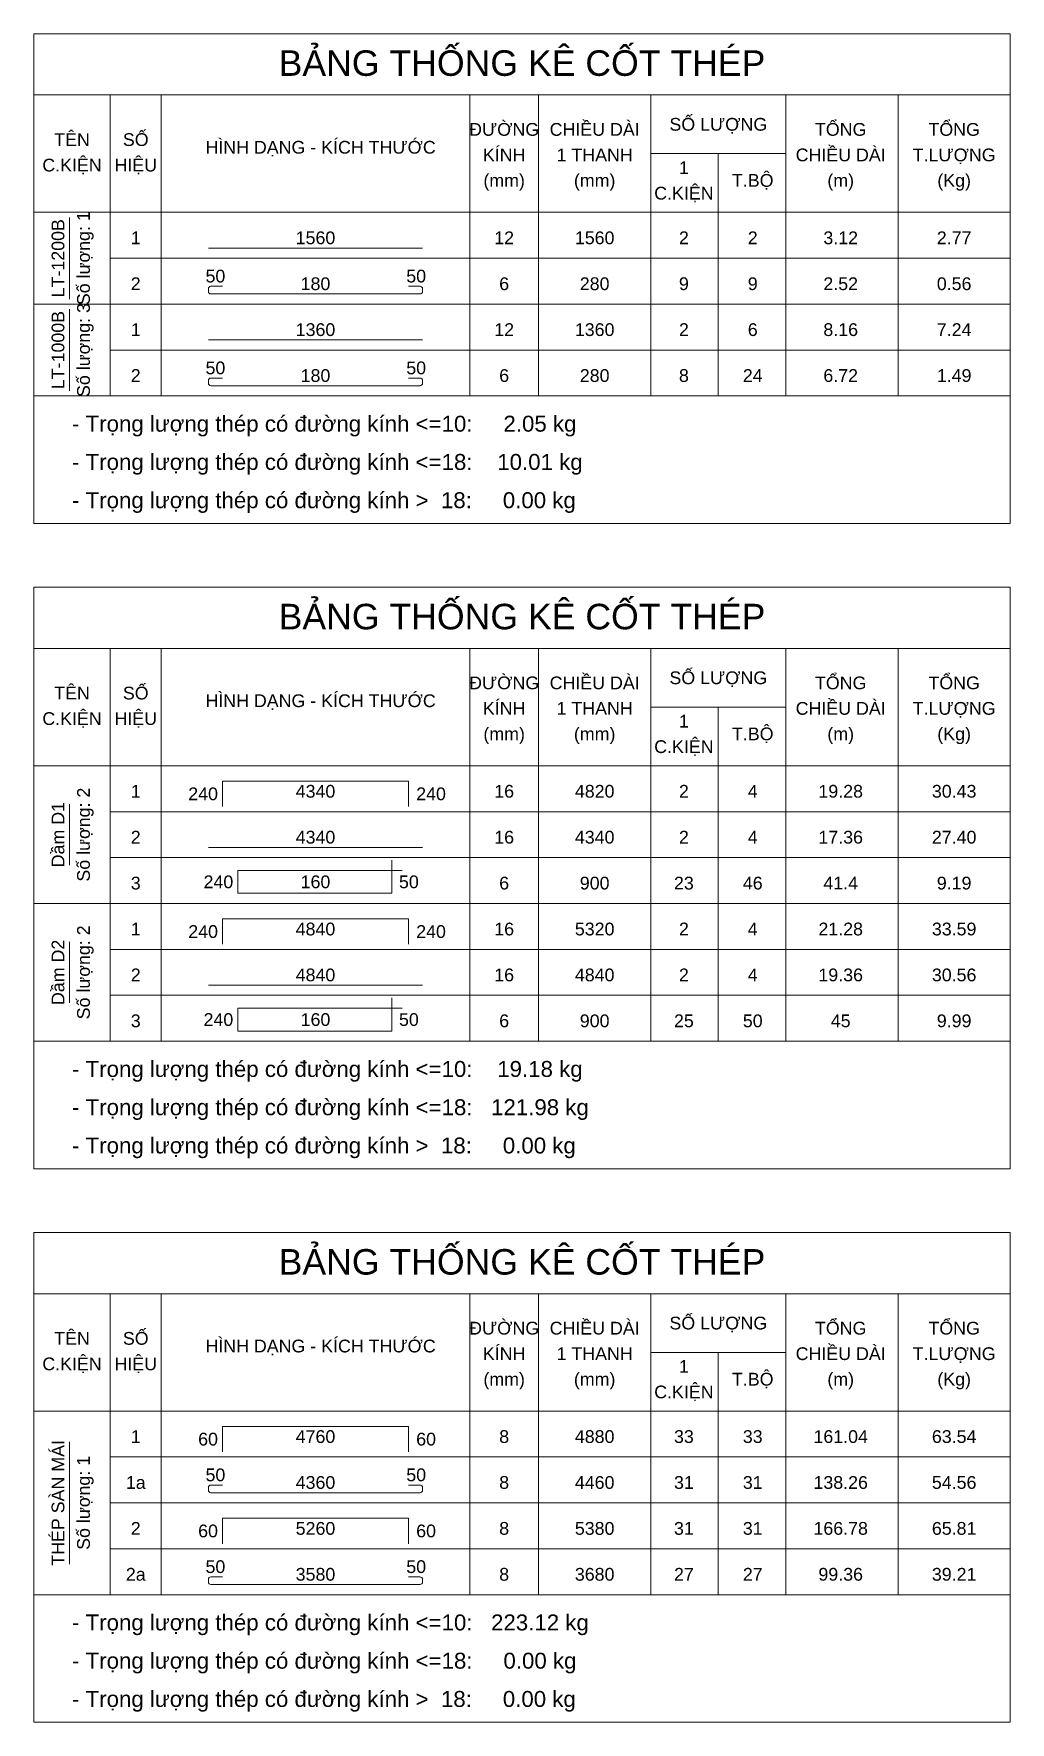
# Model space of a CAD drawing. Header units: inches. Extents: x 0 to 9575, y -1693300 to -1676750.
import ezdxf
from ezdxf.enums import TextEntityAlignment as Align

# ---------------------------------------------------------------- set-up
doc = ezdxf.new("R2010")
doc.units = ezdxf.units.IN
doc.header["$MEASUREMENT"] = 0
doc.linetypes.add('HIDDENX2', pattern=[0.75, 0.5, -0.25])
for name, color, linetype, lineweight in [('Bao', 2, 'Continuous', 0), ('NetMo', 9, 'HIDDENX2', 0), ('Steel', 4, 'Continuous', 0), ('Text', 2, 'Continuous', 0), ('TextThep', 7, 'Continuous', 0)]:
    doc.layers.add(name, color=color, linetype=linetype, lineweight=lineweight)
doc.styles.add('Hoa', font='micross.ttf')
doc.styles.add('Thuong', font='micross.ttf')

msp = doc.modelspace()

# ---------------------------------------------------------------- linework, layer by layer
at = {"layer": 'Bao'}
for p, q in [((0, -1676750), (9575, -1676750)), ((0, -1676750), (0, -1681550)), ((9575, -1676750), (9575, -1681550)), ((0, -1677350), (9575, -1677350)), ((750, -1677350), (750, -1680300)), ((1250, -1677350), (1250, -1680300)), ((4275, -1677350), (4275, -1680300)), ((4950, -1677350), (4950, -1680300)), ((6050, -1677350), (6050, -1680300)), ((7375, -1677350), (7375, -1680300)), ((8475, -1677350), (8475, -1680300)), ((6050, -1677925), (7375, -1677925)), ((6712.5, -1677925), (6712.5, -1680300)), ((0, -1678500), (9575, -1678500)), ((0, -1682175), (9575, -1682175)), ((0, -1682175), (0, -1687875)), ((9575, -1682175), (9575, -1687875)), ((0, -1682775), (9575, -1682775)), ((750, -1682775), (750, -1686625)), ((1250, -1682775), (1250, -1686625)), ((4275, -1682775), (4275, -1686625)), ((4950, -1682775), (4950, -1686625)), ((6050, -1682775), (6050, -1686625)), ((7375, -1682775), (7375, -1686625)), ((8475, -1682775), (8475, -1686625)), ((6050, -1683350), (7375, -1683350)), ((6712.5, -1683350), (6712.5, -1686625)), ((0, -1683925), (9575, -1683925)), ((0, -1688500), (9575, -1688500)), ((0, -1688500), (0, -1693300)), ((9575, -1688500), (9575, -1693300)), ((0, -1689100), (9575, -1689100)), ((750, -1689100), (750, -1692050)), ((1250, -1689100), (1250, -1692050)), ((4275, -1689100), (4275, -1692050)), ((4950, -1689100), (4950, -1692050)), ((6050, -1689100), (6050, -1692050)), ((7375, -1689100), (7375, -1692050)), ((8475, -1689100), (8475, -1692050)), ((6050, -1689675), (7375, -1689675)), ((6712.5, -1689675), (6712.5, -1692050)), ((0, -1690250), (9575, -1690250))]:
    msp.add_line(p, q, dxfattribs=at)
at = {"layer": 'NetMo'}
for p, q in [((750, -1678950), (9575, -1678950)), ((750, -1679400), (9575, -1679400)), ((750, -1679850), (9575, -1679850)), ((750, -1680300), (9575, -1680300)), ((750, -1684375), (9575, -1684375)), ((750, -1684825), (9575, -1684825)), ((750, -1685275), (9575, -1685275)), ((750, -1685725), (9575, -1685725)), ((750, -1686175), (9575, -1686175)), ((750, -1686625), (9575, -1686625)), ((750, -1690700), (9575, -1690700)), ((750, -1691150), (9575, -1691150)), ((750, -1691600), (9575, -1691600)), ((750, -1692050), (9575, -1692050))]:
    msp.add_line(p, q, dxfattribs=at)
at = {"layer": 'Steel'}
for points in [[(1712.5, -1678850), (3812.5, -1678850)], [(1712.5, -1679750), (3812.5, -1679750)], [(1850, -1684325), (1850, -1684075), (3675, -1684075), (3675, -1684325)], [(1712.5, -1684725), (3812.5, -1684725)], [(3612.5, -1684950), (2000, -1684950), (2000, -1685175), (3512.5, -1685175), (3512.5, -1684850)], [(1850, -1685675), (1850, -1685425), (3675, -1685425), (3675, -1685675)], [(1712.5, -1686075), (3812.5, -1686075)], [(3612.5, -1686300), (2000, -1686300), (2000, -1686525), (3512.5, -1686525), (3512.5, -1686200)], [(1850, -1690650), (1850, -1690400), (3675, -1690400), (3675, -1690650)], [(1850, -1691550), (1850, -1691300), (3675, -1691300), (3675, -1691550)]]:
    msp.add_lwpolyline(points, dxfattribs=at)
for points in [[(1850, -1679225), (1737.5, -1679225, 0.4142136), (1712.5, -1679250), (1712.5, -1679275, 0.4142136), (1737.5, -1679300), (3787.5, -1679300, 0.4142136), (3812.5, -1679275), (3812.5, -1679250, 0.4142136), (3787.5, -1679225), (3675, -1679225)], [(1850, -1680125), (1737.5, -1680125, 0.4142136), (1712.5, -1680150), (1712.5, -1680175, 0.4142136), (1737.5, -1680200), (3787.5, -1680200, 0.4142136), (3812.5, -1680175), (3812.5, -1680150, 0.4142136), (3787.5, -1680125), (3675, -1680125)], [(1850, -1690975), (1737.5, -1690975, 0.4142136), (1712.5, -1691000), (1712.5, -1691025, 0.4142136), (1737.5, -1691050), (3787.5, -1691050, 0.4142136), (3812.5, -1691025), (3812.5, -1691000, 0.4142136), (3787.5, -1690975), (3675, -1690975)], [(1850, -1691875), (1737.5, -1691875, 0.4142136), (1712.5, -1691900), (1712.5, -1691925, 0.4142136), (1737.5, -1691950), (3787.5, -1691950, 0.4142136), (3812.5, -1691925), (3812.5, -1691900, 0.4142136), (3787.5, -1691875), (3675, -1691875)]]:
    msp.add_lwpolyline(points, format="xyb", dxfattribs=at)
at = {"layer": 'Text'}
for p, q in [((350, -1679350), (350, -1678550)), ((0, -1679400), (9575, -1679400)), ((350, -1680250), (350, -1679450)), ((0, -1680300), (9575, -1680300)), ((0, -1680300), (9575, -1680300)), ((0, -1681550), (9575, -1681550)), ((350, -1684900), (350, -1684300)), ((0, -1685275), (9575, -1685275)), ((350, -1686250), (350, -1685650)), ((0, -1686625), (9575, -1686625)), ((0, -1686625), (9575, -1686625)), ((0, -1687875), (9575, -1687875)), ((350, -1691750), (350, -1690550)), ((0, -1692050), (9575, -1692050)), ((0, -1692050), (9575, -1692050)), ((0, -1693300), (9575, -1693300))]:
    msp.add_line(p, q, dxfattribs=at)

# ---------------------------------------------------------------- texts
at = {"layer": 'Text', "color": 4, "style": 'Hoa'}
for p in [(4787.5, -1677162.5), (4787.5, -1682587.5), (4787.5, -1688912.5)]:
    msp.add_text('BẢNG THỐNG KÊ CỐT THÉP', height=250, dxfattribs=at).set_placement(p, align=Align.CENTER)
at = {"layer": 'Text'}
for s, style, p in [('ĐƯỜNG', 'Hoa', (4612.5, -1677750)), ('CHIỀU DÀI', 'Hoa', (5500, -1677750)), ('SỐ LƯỢNG', 'Hoa', (6712.5, -1677700)), ('TỔNG', 'Hoa', (7912.5, -1677750)), ('TỔNG', 'Hoa', (9025, -1677750)), ('TÊN', 'Hoa', (375, -1677850)), ('SỐ', 'Hoa', (1000, -1677850)), ('HÌNH DẠNG - KÍCH THƯỚC', 'Hoa', (2812.5, -1677925)), ('CHIỀU DÀI', 'Hoa', (7912.5, -1678000)), ('C.KIỆN', 'Hoa', (375, -1678100)), ('HIỆU', 'Hoa', (1000, -1678100)), ('KÍNH', 'Hoa', (4612.5, -1678000)), ('1 THANH', 'Hoa', (5500, -1678000)), ('1', 'Hoa', (6375, -1678125)), ('T.LƯỢNG', 'Hoa', (9025, -1678000)), ('(mm)', 'Thuong', (4612.5, -1678250)), ('(mm)', 'Thuong', (5500, -1678250)), ('T.BỘ', 'Hoa', (7050, -1678250)), ('(m)', 'Thuong', (7912.5, -1678250)), ('(Kg)', 'Thuong', (9025, -1678250)), ('C.KIỆN', 'Hoa', (6375, -1678375)), ('SỐ LƯỢNG', 'Hoa', (6712.5, -1683125)), ('TÊN', 'Hoa', (375, -1683275)), ('SỐ', 'Hoa', (1000, -1683275)), ('ĐƯỜNG', 'Hoa', (4612.5, -1683175)), ('CHIỀU DÀI', 'Hoa', (5500, -1683175)), ('TỔNG', 'Hoa', (7912.5, -1683175)), ('TỔNG', 'Hoa', (9025, -1683175)), ('HÌNH DẠNG - KÍCH THƯỚC', 'Hoa', (2812.5, -1683350)), ('KÍNH', 'Hoa', (4612.5, -1683425)), ('1 THANH', 'Hoa', (5500, -1683425)), ('CHIỀU DÀI', 'Hoa', (7912.5, -1683425)), ('T.LƯỢNG', 'Hoa', (9025, -1683425)), ('C.KIỆN', 'Hoa', (375, -1683525)), ('HIỆU', 'Hoa', (1000, -1683525)), ('1', 'Hoa', (6375, -1683550)), ('(mm)', 'Thuong', (4612.5, -1683675)), ('(mm)', 'Thuong', (5500, -1683675)), ('T.BỘ', 'Hoa', (7050, -1683675)), ('(m)', 'Thuong', (7912.5, -1683675)), ('(Kg)', 'Thuong', (9025, -1683675)), ('C.KIỆN', 'Hoa', (6375, -1683800)), ('ĐƯỜNG', 'Hoa', (4612.5, -1689500)), ('CHIỀU DÀI', 'Hoa', (5500, -1689500)), ('SỐ LƯỢNG', 'Hoa', (6712.5, -1689450)), ('TỔNG', 'Hoa', (7912.5, -1689500)), ('TỔNG', 'Hoa', (9025, -1689500)), ('TÊN', 'Hoa', (375, -1689600)), ('SỐ', 'Hoa', (1000, -1689600)), ('HÌNH DẠNG - KÍCH THƯỚC', 'Hoa', (2812.5, -1689675)), ('CHIỀU DÀI', 'Hoa', (7912.5, -1689750)), ('C.KIỆN', 'Hoa', (375, -1689850)), ('HIỆU', 'Hoa', (1000, -1689850)), ('KÍNH', 'Hoa', (4612.5, -1689750)), ('1 THANH', 'Hoa', (5500, -1689750)), ('1', 'Hoa', (6375, -1689875)), ('T.LƯỢNG', 'Hoa', (9025, -1689750)), ('(mm)', 'Thuong', (4612.5, -1690000)), ('(mm)', 'Thuong', (5500, -1690000)), ('T.BỘ', 'Hoa', (7050, -1690000)), ('(m)', 'Thuong', (7912.5, -1690000)), ('(Kg)', 'Thuong', (9025, -1690000)), ('C.KIỆN', 'Hoa', (6375, -1690125))]:
    msp.add_text(s, height=125, dxfattribs=dict(at, style=style)).set_placement(p, align=Align.CENTER)
at = {"layer": 'Text', "style": 'Hoa'}
for s, p in [('Số lượng: 1', (550, -1678950)), ('LT-1200B', (300, -1678950)), ('LT-1000B', (300, -1679850)), ('Số lượng: 3', (550, -1679850)), ('Dầm D1', (300, -1684600)), ('Số lượng: 2', (550, -1684600)), ('Số lượng: 2', (550, -1685950)), ('Dầm D2', (300, -1685950)), ('THÉP SÀN MÁI', (300, -1691150)), ('Số lượng: 1', (550, -1691150))]:
    msp.add_text(s, height=125, rotation=90.00021, dxfattribs=at).set_placement(p, align=Align.CENTER)
for s, p in [('- Trọng lượng thép có đường kính <=10:     2.05 kg', (375, -1680650)), ('- Trọng lượng thép có đường kính <=18:    10.01 kg', (375, -1681025)), ('- Trọng lượng thép có đường kính >  18:     0.00 kg', (375, -1681400)), ('- Trọng lượng thép có đường kính <=10:    19.18 kg', (375, -1686975)), ('- Trọng lượng thép có đường kính <=18:   121.98 kg', (375, -1687350)), ('- Trọng lượng thép có đường kính >  18:     0.00 kg', (375, -1687725)), ('- Trọng lượng thép có đường kính <=10:   223.12 kg', (375, -1692400)), ('- Trọng lượng thép có đường kính <=18:     0.00 kg', (375, -1692775)), ('- Trọng lượng thép có đường kính >  18:     0.00 kg', (375, -1693150))]:
    msp.add_text(s, height=156.25, dxfattribs=at).set_placement(p)
at = {"layer": 'TextThep', "style": 'Hoa'}
for s, p in [('1', (1000, -1678850)), ('1560', (2762.5, -1678850)), ('12', (4612.5, -1678850)), ('1560', (5500, -1678850)), ('2', (6375, -1678850)), ('2', (7050, -1678850)), ('3.12', (7912.5, -1678850)), ('2.77', (9025, -1678850)), ('2', (1000, -1679300)), ('50', (1781.2, -1679225)), ('180', (2762.5, -1679300)), ('50', (3750, -1679225)), ('6', (4612.5, -1679300)), ('1', (1000, -1679750)), ('1360', (2762.5, -1679750)), ('12', (4612.5, -1679750)), ('1360', (5500, -1679750)), ('2', (6375, -1679750)), ('6', (7050, -1679750)), ('8.16', (7912.5, -1679750)), ('7.24', (9025, -1679750)), ('50', (1781.2, -1680125)), ('50', (3750, -1680125)), ('2', (1000, -1680200)), ('180', (2762.5, -1680200)), ('6', (4612.5, -1680200)), ('1', (1000, -1684275)), ('4340', (2762.5, -1684275)), ('16', (4612.5, -1684275)), ('2', (1000, -1684725)), ('4340', (2762.5, -1684725)), ('16', (4612.5, -1684725)), ('4340', (5500, -1684725)), ('2', (6375, -1684725)), ('4', (7050, -1684725)), ('17.36', (7912.5, -1684725)), ('27.40', (9025, -1684725)), ('3', (1000, -1685175)), ('160', (2762.5, -1685162.5)), ('6', (4612.5, -1685175)), ('1', (1000, -1685625)), ('4840', (2762.5, -1685625)), ('16', (4612.5, -1685625)), ('2', (1000, -1686075)), ('4840', (2762.5, -1686075)), ('16', (4612.5, -1686075)), ('4840', (5500, -1686075)), ('2', (6375, -1686075)), ('4', (7050, -1686075)), ('19.36', (7912.5, -1686075)), ('30.56', (9025, -1686075)), ('3', (1000, -1686525)), ('160', (2762.5, -1686512.5)), ('6', (4612.5, -1686525)), ('1', (1000, -1690600)), ('4760', (2762.5, -1690600)), ('8', (4612.5, -1690600)), ('1a', (1000, -1691050)), ('50', (1781.2, -1690975)), ('4360', (2762.5, -1691050)), ('50', (3750, -1690975)), ('8', (4612.5, -1691050)), ('2', (1000, -1691500)), ('5260', (2762.5, -1691500)), ('8', (4612.5, -1691500)), ('50', (1781.2, -1691875)), ('50', (3750, -1691875)), ('2a', (1000, -1691950)), ('3580', (2762.5, -1691950)), ('8', (4612.5, -1691950))]:
    msp.add_text(s, height=125, dxfattribs=at).set_placement(p, align=Align.BOTTOM_CENTER)
at = {"layer": 'TextThep', "color": 7, "style": 'Hoa'}
for s, p in [('280', (5500, -1679300)), ('9', (6375, -1679300)), ('9', (7050, -1679300)), ('2.52', (7912.5, -1679300)), ('0.56', (9025, -1679300)), ('280', (5500, -1680200)), ('8', (6375, -1680200)), ('24', (7050, -1680200)), ('6.72', (7912.5, -1680200)), ('1.49', (9025, -1680200)), ('4820', (5500, -1684275)), ('2', (6375, -1684275)), ('4', (7050, -1684275)), ('19.28', (7912.5, -1684275)), ('30.43', (9025, -1684275)), ('900', (5500, -1685175)), ('23', (6375, -1685175)), ('46', (7050, -1685175)), ('41.4', (7912.5, -1685175)), ('9.19', (9025, -1685175)), ('5320', (5500, -1685625)), ('2', (6375, -1685625)), ('4', (7050, -1685625)), ('21.28', (7912.5, -1685625)), ('33.59', (9025, -1685625)), ('900', (5500, -1686525)), ('25', (6375, -1686525)), ('50', (7050, -1686525)), ('45', (7912.5, -1686525)), ('9.99', (9025, -1686525)), ('4880', (5500, -1690600)), ('33', (6375, -1690600)), ('33', (7050, -1690600)), ('161.04', (7912.5, -1690600)), ('63.54', (9025, -1690600)), ('4460', (5500, -1691050)), ('31', (6375, -1691050)), ('31', (7050, -1691050)), ('138.26', (7912.5, -1691050)), ('54.56', (9025, -1691050)), ('5380', (5500, -1691500)), ('31', (6375, -1691500)), ('31', (7050, -1691500)), ('166.78', (7912.5, -1691500)), ('65.81', (9025, -1691500)), ('3680', (5500, -1691950)), ('27', (6375, -1691950)), ('27', (7050, -1691950)), ('99.36', (7912.5, -1691950)), ('39.21', (9025, -1691950))]:
    msp.add_text(s, height=125, dxfattribs=at).set_placement(p, align=Align.BOTTOM_CENTER)
at = {"layer": 'TextThep', "style": 'Hoa'}
for s, p in [('240', (1806.2, -1684300)), ('240', (1956.2, -1685162.5)), ('240', (1806.2, -1685650)), ('240', (1956.2, -1686512.5)), ('60', (1806.2, -1690625)), ('60', (1806.2, -1691525))]:
    msp.add_text(s, height=125, dxfattribs=at).set_placement(p, align=Align.BOTTOM_RIGHT)
for s, p in [('240', (3750, -1684300)), ('50', (3581.2, -1685162.5)), ('240', (3750, -1685650)), ('50', (3581.2, -1686512.5)), ('60', (3750, -1690625)), ('60', (3750, -1691525))]:
    msp.add_text(s, height=125, dxfattribs=at).set_placement(p, align=Align.BOTTOM_LEFT)

doc.saveas('drawing.dxf')
